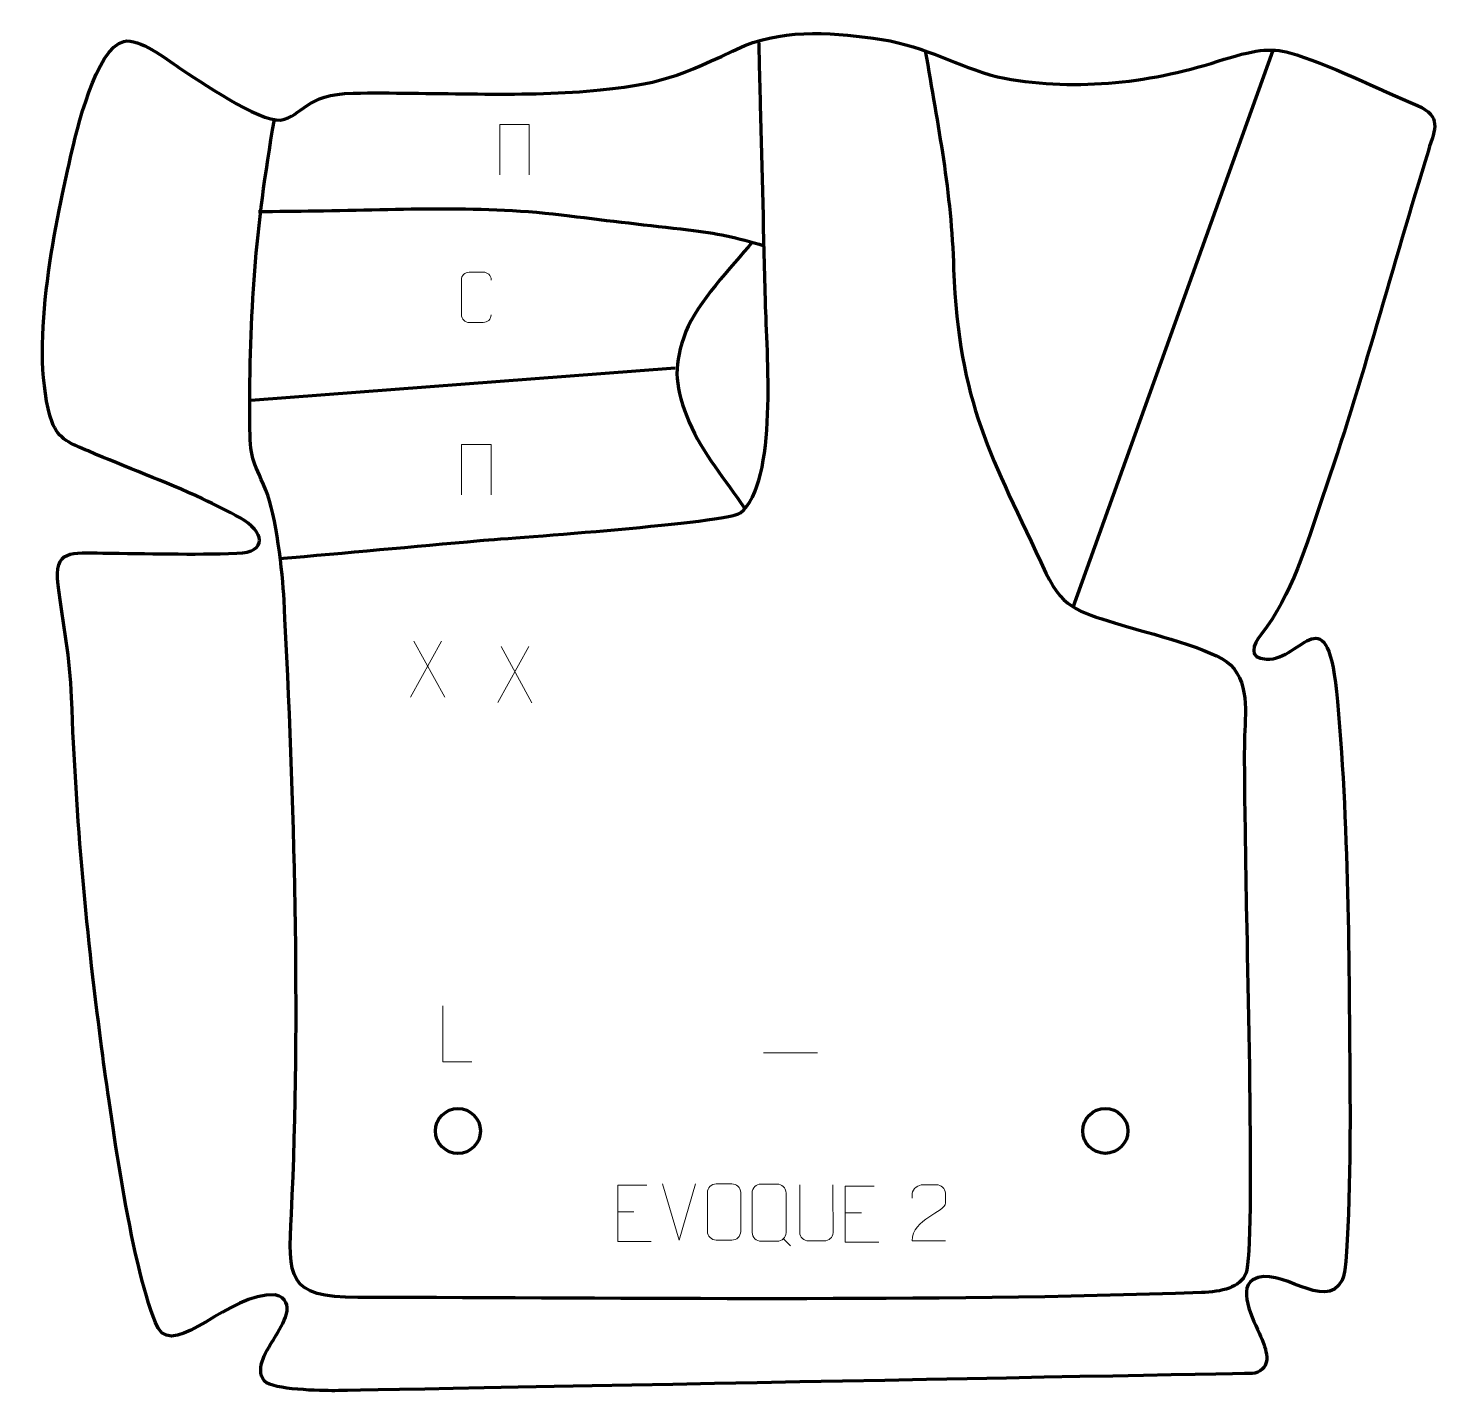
# Model space of a CAD drawing. Header units: millimetres. Extents: x 955 to 1584, y 116 to 721.
import ezdxf

# ---------------------------------------------------------------- set-up
doc = ezdxf.new("R2010")
doc.units = ezdxf.units.MM
doc.header["$MEASUREMENT"] = 0
doc.layers.add('layer 2', color=7, linetype='Continuous')
doc.layers.add('layer 3', color=7, linetype='Continuous')

msp = doc.modelspace()

# ---------------------------------------------------------------- linework, layer by layer
at = {"layer": 'layer 2', "color": 142, "lineweight": 200}
for centre in [(1146.1628, 231.0697), (1433.9961, 231.1027)]:
    msp.add_ellipse(centre, major_axis=(0, 10), ratio=1, dxfattribs=at)
at = {"layer": 'layer 2', "color": 142, "lineweight": 158}
for points, knots in [([(1353.9685, 711.2884), (1359.5714, 677.5743), (1365.568, 648.8364), (1366.558, 614.257), (1366.558, 614.257), (1368.9092, 554.3716), (1383.0868, 531.4743), (1407.5844, 479.1226), (1407.5844, 479.1226), (1415.6547, 461.8763), (1424.4359, 461.5584), (1441.1141, 456.0965), (1441.1141, 456.0965), (1451.9184, 452.7562), (1482.6838, 445.31), (1489.6395, 438.3398), (1489.6395, 438.3398), (1498.7975, 429.1627), (1495.8658, 414.1291), (1495.8096, 402.1287), (1495.8096, 402.1287), (1495.7209, 383.179), (1496.2125, 364.1706), (1496.4008, 345.215), (1496.4008, 345.215), (1496.66, 321.3213), (1500.7471, 179.2191), (1496.5691, 167.9411), (1496.5691, 167.9411), (1494.1022, 161.282), (1485.4938, 159.5528), (1476.8269, 159.2424), (1476.8269, 159.2424), (1353.7868, 154.8349), (1225.1462, 157.0608), (1101.7233, 157.0161), (1101.7233, 157.0161), (1069.9489, 157.0047), (1070.7757, 165.9805), (1072.1209, 194.1361), (1072.1209, 194.1361), (1076.3751, 283.1852), (1073.3875, 378.1986), (1068.8377, 467.0868), (1068.8377, 467.0868), (1068.1971, 479.6034), (1065.412, 504.8436), (1060.7067, 516.0518), (1060.7067, 516.0518), (1054.8517, 529.999), (1053.7068, 529.6416), (1053.6397, 545.9755), (1053.6397, 545.9755), (1053.4369, 595.2927), (1056.0008, 631.7499), (1064.5657, 680.7222)], [0, 0, 0, 0, 0.06666667, 0.06666667, 0.06666667, 0.06666667, 0.13333333, 0.13333333, 0.13333333, 0.13333333, 0.2, 0.2, 0.2, 0.2, 0.26666667, 0.26666667, 0.26666667, 0.26666667, 0.33333333, 0.33333333, 0.33333333, 0.33333333, 0.4, 0.4, 0.4, 0.4, 0.46666667, 0.46666667, 0.46666667, 0.46666667, 0.53333333, 0.53333333, 0.53333333, 0.53333333, 0.6, 0.6, 0.6, 0.6, 0.66666667, 0.66666667, 0.66666667, 0.66666667, 0.73333333, 0.73333333, 0.73333333, 0.73333333, 0.8, 0.8, 0.8, 0.8, 0.86666667, 0.86666667, 0.86666667, 0.86666667, 1, 1, 1, 1]), ([(1066.7316, 485.5434), (1096.5067, 488.2144), (1126.2818, 490.8854), (1156.0569, 493.5564), (1156.0569, 493.5564), (1171.518, 494.853), (1265.7784, 501.4767), (1271.7555, 505.8642), (1271.7555, 505.8642), (1288.6448, 519.4706), (1283.4037, 578.0497), (1282.8881, 599.7042), (1282.8881, 599.7042), (1282.1929, 628.9019), (1281.4335, 658.1018), (1280.7054, 687.2991), (1280.7054, 687.2991), (1280.4686, 696.7969), (1280.2317, 706.2946), (1279.9949, 715.7924)], [0, 0, 0, 0, 0.16666667, 0.16666667, 0.16666667, 0.16666667, 0.33333333, 0.33333333, 0.33333333, 0.33333333, 0.5, 0.5, 0.5, 0.5, 0.66666667, 0.66666667, 0.66666667, 0.66666667, 1, 1, 1, 1]), ([(1057.4222, 639.8776), (1065.8718, 639.9655), (1074.3215, 640.0534), (1082.7711, 640.1412), (1082.7711, 640.1412), (1122.0261, 640.6761), (1156.2513, 642.9644), (1195.6918, 637.9855), (1195.6918, 637.9855), (1213.4204, 635.7475), (1230.8199, 633.788), (1248.5475, 631.7467), (1248.5475, 631.7467), (1260.9344, 630.3205), (1270.3514, 628.3601), (1282.2685, 624.6081)], [0, 0, 0, 0, 0.2, 0.2, 0.2, 0.2, 0.4, 0.4, 0.4, 0.4, 0.6, 0.6, 0.6, 0.6, 1, 1, 1, 1]), ([(1276.9536, 626.209), (1267.8695, 615.2726), (1252.4686, 599.3212), (1247.5396, 586.466), (1247.5396, 586.466), (1241.9669, 571.9321), (1242.3649, 563.5316), (1247.8801, 548.9309), (1247.8801, 548.9309), (1253.2668, 534.6706), (1263.424, 522.7835), (1272.0141, 510.3158), (1272.0141, 510.3158), (1272.0141, 510.3158), (1273.6945, 507.8581), (1273.6945, 507.8581)], [0, 0, 0, 0, 0.2, 0.2, 0.2, 0.2, 0.4, 0.4, 0.4, 0.4, 0.6, 0.6, 0.6, 0.6, 1, 1, 1, 1])]:
    msp.add_open_spline(points, degree=3, knots=knots, dxfattribs=at)
for points in [[(1419.7046, 464.025), (1419.7046, 464.025), (1508.5718, 711.6628), (1508.5718, 711.6628)], [(1054.0025, 556.0746), (1054.0025, 556.0746), (1242.7378, 570.366), (1242.7378, 570.366)]]:
    msp.add_open_spline(points, degree=3, dxfattribs=at)
at = {"layer": 'layer 3', "color": 242, "lineweight": 158}
msp.add_open_spline([(1500.4435, 123.3402), (1508.1435, 125.8378), (1505.8872, 132.5977), (1503.5762, 138.6474), (1503.5762, 138.6474), (1501.1462, 144.5671), (1492.1009, 160.2247), (1499.598, 164.8391), (1499.598, 164.8391), (1511.5028, 172.1663), (1531.4753, 149.8754), (1539.3399, 164.7154), (1539.3399, 164.7154), (1542.5854, 170.8395), (1542.8105, 228.9437), (1542.8078, 240.2222), (1542.8078, 240.2222), (1542.3431, 300.7537), (1542.507, 361.7182), (1537.2625, 422.0509), (1537.2625, 422.0509), (1532.6664, 471.9097), (1521.551, 440.058), (1505.7345, 440.8235), (1505.7345, 440.8235), (1497.0889, 441.2419), (1499.8188, 447.2082), (1503.2326, 451.7889), (1503.2326, 451.7889), (1517.1534, 469.5351), (1523.3515, 491.8381), (1530.5518, 512.8569), (1530.5518, 512.8569), (1548.3402, 564.0992), (1561.6511, 615.4285), (1577.6266, 667.0701), (1577.6266, 667.0701), (1580.7359, 676.9913), (1583.5736, 682.0422), (1572.819, 687.0176), (1572.819, 687.0176), (1556.2632, 693.8291), (1532.1747, 705.9558), (1516.0426, 710.4439), (1516.0426, 710.4439), (1507.3844, 712.8526), (1500.1816, 711.8519), (1483.9678, 706.6819), (1483.9678, 706.6819), (1452.2214, 696.5592), (1418.89, 693.2019), (1386.0282, 699.7598), (1386.0282, 699.7598), (1367.5429, 704.6109), (1354.9451, 713.0293), (1334.6261, 716.4215), (1334.6261, 716.4215), (1314.5806, 719.3554), (1292.8565, 721.352), (1273.7153, 713.6181), (1273.7153, 713.6181), (1243.0621, 699.6096), (1237.8004, 696.5046), (1203.3587, 693.3196), (1203.3587, 693.3196), (1169.8064, 690.8153), (1133.5501, 693.0244), (1099.5758, 692.5055), (1099.5758, 692.5055), (1078.0913, 692.152), (1077.1861, 682.2461), (1067.3342, 680.5479), (1067.3342, 680.5479), (1057.6531, 679.7127), (1030.8874, 698.0433), (1022.1798, 703.8229), (1022.1798, 703.8229), (1016.1787, 707.8062), (1004.5929, 717.0986), (997.6406, 715.5284), (997.6406, 715.5284), (985.2724, 712.7351), (976.501, 675.3217), (973.9246, 664.1102), (973.9246, 664.1102), (966.6484, 632.3894), (955.1196, 577.1658), (965.7049, 546.2739), (965.7049, 546.2739), (968.3472, 538.5627), (974.5301, 536.5071), (981.7265, 533.4088), (981.7265, 533.4088), (998.6971, 526.1024), (1015.6121, 519.9583), (1032.5838, 512.1077), (1032.5838, 512.1077), (1038.3083, 509.4597), (1043.865, 506.7231), (1049.3731, 503.6462), (1049.3731, 503.6462), (1060.0746, 497.59), (1062.047, 488.3972), (1047.8246, 487.9059), (1047.8246, 487.9059), (1028.4432, 487.2365), (1007.7141, 487.8456), (988.2237, 488.0292), (988.2237, 488.0292), (974.573, 488.1649), (966.2162, 489.9581), (968.4159, 473.6932), (968.4159, 473.6932), (970.7624, 456.3429), (973.6438, 441.5422), (974.373, 423.7478), (974.373, 423.7478), (976.3453, 369.6804), (981.0247, 318.1929), (988.2402, 264.5896), (988.2402, 264.5896), (992.3547, 234.6562), (1001.3535, 168.2994), (1012.8031, 143.4207), (1012.8031, 143.4207), (1020.8876, 129.969), (1044.2819, 159.4742), (1064.8473, 158.1809), (1064.8473, 158.1809), (1075.3272, 155.5464), (1067.9814, 144.7172), (1064.7218, 139.2366), (1064.7218, 139.2366), (1061.54, 133.8867), (1055.5129, 125.8998), (1060.1269, 119.8539), (1060.1269, 119.8539), (1063.9163, 115.9401), (1085.4526, 115.5873), (1091.4207, 115.6094), (1091.4207, 115.6094), (1097.3888, 115.6315), (1500.4435, 123.3402), (1500.4435, 123.3402)], degree=3, knots=[0, 0, 0, 0, 0.02702703, 0.02702703, 0.02702703, 0.02702703, 0.05405405, 0.05405405, 0.05405405, 0.05405405, 0.08108108, 0.08108108, 0.08108108, 0.08108108, 0.10810811, 0.10810811, 0.10810811, 0.10810811, 0.13513514, 0.13513514, 0.13513514, 0.13513514, 0.16216216, 0.16216216, 0.16216216, 0.16216216, 0.18918919, 0.18918919, 0.18918919, 0.18918919, 0.21621622, 0.21621622, 0.21621622, 0.21621622, 0.24324324, 0.24324324, 0.24324324, 0.24324324, 0.27027027, 0.27027027, 0.27027027, 0.27027027, 0.2972973, 0.2972973, 0.2972973, 0.2972973, 0.32432432, 0.32432432, 0.32432432, 0.32432432, 0.35135135, 0.35135135, 0.35135135, 0.35135135, 0.37837838, 0.37837838, 0.37837838, 0.37837838, 0.40540541, 0.40540541, 0.40540541, 0.40540541, 0.43243243, 0.43243243, 0.43243243, 0.43243243, 0.45945946, 0.45945946, 0.45945946, 0.45945946, 0.48648649, 0.48648649, 0.48648649, 0.48648649, 0.51351351, 0.51351351, 0.51351351, 0.51351351, 0.54054054, 0.54054054, 0.54054054, 0.54054054, 0.56756757, 0.56756757, 0.56756757, 0.56756757, 0.59459459, 0.59459459, 0.59459459, 0.59459459, 0.62162162, 0.62162162, 0.62162162, 0.62162162, 0.64864865, 0.64864865, 0.64864865, 0.64864865, 0.67567568, 0.67567568, 0.67567568, 0.67567568, 0.7027027, 0.7027027, 0.7027027, 0.7027027, 0.72972973, 0.72972973, 0.72972973, 0.72972973, 0.75675676, 0.75675676, 0.75675676, 0.75675676, 0.78378378, 0.78378378, 0.78378378, 0.78378378, 0.81081081, 0.81081081, 0.81081081, 0.81081081, 0.83783784, 0.83783784, 0.83783784, 0.83783784, 0.86486486, 0.86486486, 0.86486486, 0.86486486, 0.89189189, 0.89189189, 0.89189189, 0.89189189, 0.91891892, 0.91891892, 0.91891892, 0.91891892, 0.94594595, 0.94594595, 0.94594595, 0.94594595, 1, 1, 1, 1], dxfattribs=at)
at = {"layer": 'layer 3', "color": 250, "lineweight": 9}
for points, knots in [([(1164.7163, 656.1622), (1164.7163, 656.1622), (1164.7163, 678.5125), (1164.7163, 678.5125), (1164.7163, 678.5125), (1164.7163, 678.5125), (1177.8346, 678.5125), (1177.8346, 678.5125), (1177.8346, 678.5125), (1177.8346, 678.5125), (1177.8346, 656.1622), (1177.8346, 656.1622)], [0, 0, 0, 0, 0.25, 0.25, 0.25, 0.25, 0.5, 0.5, 0.5, 0.5, 1, 1, 1, 1]), ([(1160.9681, 593.9652), (1160.8429, 591.8842), (1159.3407, 590.559), (1157.417, 590.5493), (1157.417, 590.5493), (1155.3284, 590.5496), (1153.2398, 590.5496), (1151.1515, 590.5493), (1151.1515, 590.5493), (1149.4273, 590.4549), (1147.6609, 592.1428), (1147.6709, 593.9496), (1147.6709, 593.9496), (1147.6713, 599.1178), (1147.6713, 604.2855), (1147.6709, 609.4529), (1147.6709, 609.4529), (1147.6747, 611.368), (1149.2392, 612.9079), (1151.1671, 612.8958), (1151.1671, 612.8958), (1153.2501, 612.8958), (1155.3336, 612.8958), (1157.417, 612.8958), (1157.417, 612.8958), (1159.1605, 612.9276), (1160.9442, 611.5917), (1160.9681, 609.4083)], [0, 0, 0, 0, 0.125, 0.125, 0.125, 0.125, 0.25, 0.25, 0.25, 0.25, 0.375, 0.375, 0.375, 0.375, 0.5, 0.5, 0.5, 0.5, 0.625, 0.625, 0.625, 0.625, 0.75, 0.75, 0.75, 0.75, 1, 1, 1, 1]), ([(1147.783, 513.879), (1147.783, 513.879), (1147.783, 536.2293), (1147.783, 536.2293), (1147.783, 536.2293), (1147.783, 536.2293), (1160.9013, 536.2293), (1160.9013, 536.2293), (1160.9013, 536.2293), (1160.9013, 536.2293), (1160.9013, 513.879), (1160.9013, 513.879)], [0, 0, 0, 0, 0.25, 0.25, 0.25, 0.25, 0.5, 0.5, 0.5, 0.5, 1, 1, 1, 1]), ([(1152.3516, 261.7523), (1152.3516, 261.7523), (1139.4025, 261.7523), (1139.4025, 261.7523), (1139.4025, 261.7523), (1139.4025, 261.7523), (1139.4025, 286.7059), (1139.4025, 286.7059)], [0, 0, 0, 0, 0.33333333, 0.33333333, 0.33333333, 0.33333333, 1, 1, 1, 1]), ([(1260.9655, 207.5441), (1263.2912, 207.5441), (1265.6173, 207.5441), (1267.9434, 207.5441), (1267.9434, 207.5441), (1269.89, 207.5797), (1271.8814, 206.0881), (1271.9081, 203.6505), (1271.9081, 203.6505), (1271.9077, 197.9036), (1271.9077, 192.1563), (1271.9081, 186.4086), (1271.9081, 186.4086), (1271.7683, 184.0852), (1270.0911, 182.6056), (1267.9434, 182.5948), (1267.9434, 182.5948), (1265.6115, 182.5952), (1263.2796, 182.5952), (1260.9481, 182.5948), (1260.9481, 182.5948), (1259.0231, 182.4894), (1257.051, 184.3739), (1257.0622, 186.3912), (1257.0622, 186.3912), (1257.0625, 192.1613), (1257.0625, 197.931), (1257.0622, 203.7003), (1257.0622, 203.7003), (1257.0664, 205.8384), (1258.8131, 207.5576), (1260.9655, 207.5441)], [0, 0, 0, 0, 0.11111111, 0.11111111, 0.11111111, 0.11111111, 0.22222222, 0.22222222, 0.22222222, 0.22222222, 0.33333333, 0.33333333, 0.33333333, 0.33333333, 0.44444444, 0.44444444, 0.44444444, 0.44444444, 0.55555556, 0.55555556, 0.55555556, 0.55555556, 0.66666667, 0.66666667, 0.66666667, 0.66666667, 0.77777778, 0.77777778, 0.77777778, 0.77777778, 1, 1, 1, 1]), ([(1280.9438, 207.4527), (1283.3116, 207.4527), (1285.6796, 207.4527), (1288.0476, 207.4527), (1288.0476, 207.4527), (1290.0294, 207.4889), (1292.0567, 205.9704), (1292.0838, 203.4888), (1292.0838, 203.4888), (1292.0835, 197.6382), (1292.0835, 191.7873), (1292.0838, 185.9359), (1292.0838, 185.9359), (1291.9416, 183.5706), (1290.2341, 182.0643), (1288.0476, 182.0533), (1288.0476, 182.0533), (1285.6736, 182.0538), (1283.2998, 182.0538), (1280.9263, 182.0533), (1280.9263, 182.0533), (1278.9664, 181.9461), (1276.9586, 183.8646), (1276.9701, 185.9183), (1276.9701, 185.9183), (1276.9704, 191.7923), (1276.9704, 197.6661), (1276.9701, 203.5395), (1276.9701, 203.5395), (1276.9744, 205.7161), (1278.7526, 207.4664), (1280.9438, 207.4527)], [0, 0, 0, 0, 0.11111111, 0.11111111, 0.11111111, 0.11111111, 0.22222222, 0.22222222, 0.22222222, 0.22222222, 0.33333333, 0.33333333, 0.33333333, 0.33333333, 0.44444444, 0.44444444, 0.44444444, 0.44444444, 0.55555556, 0.55555556, 0.55555556, 0.55555556, 0.66666667, 0.66666667, 0.66666667, 0.66666667, 0.77777778, 0.77777778, 0.77777778, 0.77777778, 1, 1, 1, 1]), ([(1230.1139, 206.9473), (1230.1139, 206.9473), (1217.24, 206.9473), (1217.24, 206.9473), (1217.24, 206.9473), (1217.24, 206.9473), (1217.24, 181.9937), (1217.24, 181.9937), (1217.24, 181.9937), (1217.24, 181.9937), (1232.1058, 181.9937), (1232.1058, 181.9937)], [0, 0, 0, 0, 0.25, 0.25, 0.25, 0.25, 0.5, 0.5, 0.5, 0.5, 1, 1, 1, 1]), ([(1312.8543, 207.1799), (1312.8539, 201.6404), (1312.9497, 191.4386), (1312.9501, 185.8982), (1312.9501, 185.8982), (1312.8103, 183.6587), (1311.1331, 182.2325), (1308.9854, 182.222), (1308.9854, 182.222), (1306.6535, 182.2224), (1304.3216, 182.2224), (1301.9901, 182.222), (1301.9901, 182.222), (1300.0651, 182.1205), (1298.093, 183.937), (1298.1042, 185.8815), (1298.1042, 185.8815), (1298.1045, 191.4434), (1298.1999, 201.6188), (1298.1995, 207.1799)], [0, 0, 0, 0, 0.16666667, 0.16666667, 0.16666667, 0.16666667, 0.33333333, 0.33333333, 0.33333333, 0.33333333, 0.5, 0.5, 0.5, 0.5, 0.66666667, 0.66666667, 0.66666667, 0.66666667, 1, 1, 1, 1]), ([(1331.2329, 206.5786), (1331.2329, 206.5786), (1318.359, 206.5786), (1318.359, 206.5786), (1318.359, 206.5786), (1318.359, 206.5786), (1318.359, 181.625), (1318.359, 181.625), (1318.359, 181.625), (1318.359, 181.625), (1333.2248, 181.625), (1333.2248, 181.625)], [0, 0, 0, 0, 0.25, 0.25, 0.25, 0.25, 0.5, 0.5, 0.5, 0.5, 1, 1, 1, 1]), ([(1362.8985, 182.2118), (1357.9841, 182.2121), (1353.0697, 182.2121), (1348.1556, 182.2118), (1348.1556, 182.2118), (1348.1556, 192.1441), (1362.8066, 194.7853), (1362.8985, 199.0956), (1362.8985, 199.0956), (1362.8982, 200.5197), (1362.8982, 201.9434), (1362.8985, 203.3667), (1362.8985, 203.3667), (1362.8816, 205.4438), (1360.7588, 207.1686), (1359.0878, 207.1859), (1359.0878, 207.1859), (1357.0146, 207.1855), (1354.9417, 207.1855), (1352.8693, 207.1859), (1352.8693, 207.1859), (1351.0472, 207.2024), (1348.2225, 205.4103), (1348.1556, 203.3167), (1348.1556, 203.3167), (1348.1556, 203.3167), (1348.1556, 201.2619), (1348.1556, 201.2619)], [0, 0, 0, 0, 0.125, 0.125, 0.125, 0.125, 0.25, 0.25, 0.25, 0.25, 0.375, 0.375, 0.375, 0.375, 0.5, 0.5, 0.5, 0.5, 0.625, 0.625, 0.625, 0.625, 0.75, 0.75, 0.75, 0.75, 1, 1, 1, 1])]:
    msp.add_open_spline(points, degree=3, knots=knots, dxfattribs=at)
for points in [[(1138.8454, 448.8337), (1138.8454, 448.8337), (1125.1048, 423.9379), (1125.1048, 423.9379)], [(1126.5594, 448.8337), (1126.5594, 448.8337), (1140.3, 423.8802), (1140.3, 423.8802)], [(1177.6076, 446.4152), (1177.6076, 446.4152), (1163.867, 421.5194), (1163.867, 421.5194)], [(1165.3216, 446.4152), (1165.3216, 446.4152), (1179.0622, 421.4617), (1179.0622, 421.4617)], [(1282.0533, 265.7624), (1282.0533, 265.7624), (1306.0313, 265.7624), (1306.0313, 265.7624)], [(1244.485, 182.5908), (1244.485, 182.5908), (1237.1632, 207.5444), (1237.1632, 207.5444)], [(1251.8069, 207.5444), (1251.8069, 207.5444), (1244.4851, 182.5908), (1244.4851, 182.5908)], [(1217.24, 195.0676), (1217.24, 195.0676), (1224.4081, 195.0676), (1224.4081, 195.0676)], [(1318.359, 194.6989), (1318.359, 194.6989), (1325.5271, 194.6989), (1325.5271, 194.6989)], [(1290.8739, 183.1513), (1290.8739, 183.1513), (1294.0841, 179.9444), (1294.0841, 179.9444)]]:
    msp.add_open_spline(points, degree=3, dxfattribs=at)

doc.saveas('drawing.dxf')
